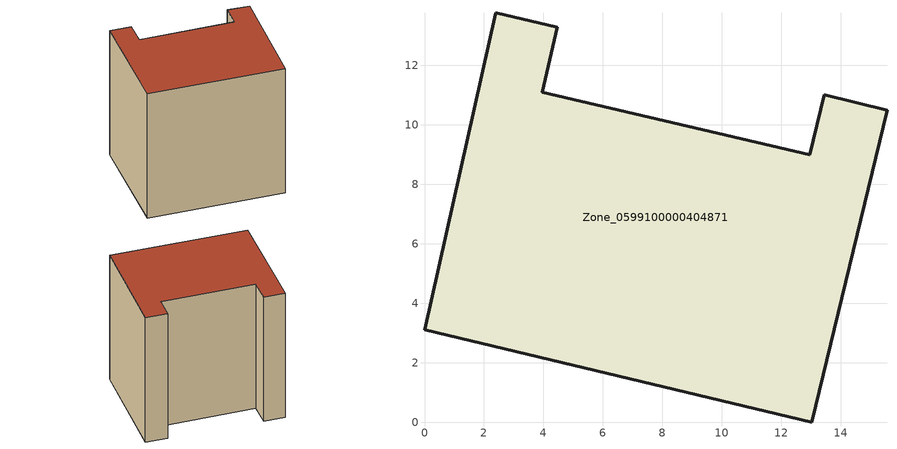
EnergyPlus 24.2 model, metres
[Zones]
Zone_0599100000404871
 floor ground (C_G): 0,3.1 2.4,13.77 4.46,13.28 3.96,11.1 12.96,9 13.45,11.01 15.56,10.49 13.03,0 z0
 wall outside (C_F): 2.4,13.77 0,3.1 13.03,0 15.56,10.49 13.45,11.01 12.96,9 3.96,11.1 4.46,13.28 2.4,13.77 z0:13.89
 roof outside (C_R): 12.96,9 3.96,11.1 4.46,13.28 2.4,13.77 0,3.1 13.03,0 15.56,10.49 13.45,11.01 z13.89
[BUILDING]
Pand.0599100000404871: North Axis=0; Terrain=City; Loads Convergence Tolerance Value=0.04; Temperature Convergence Tolerance Value=0.4; Solar Distribution=FullExterior; Maximum Number of Warmup Days=25; Minimum Number of Warmup Days=1
[Site:Location]
Rotterdam.The.Hague.AP_ZH_NLD Design_Conditions: Latitude=51.96; Longitude=4.45; Time Zone=1; Elevation=-4.5
[SITE:GROUNDTEMPERATURE:BUILDINGSURFACE]
18, 18, 18, 18, 18, 18, 18, 18, 18, 18, 18, 18
[MATERIAL] Thermal Absorptance=0.9; Solar Absorptance=0.7; Visible Absorptance=0.7
Name | Roughness | Thickness | Conductivity | Density | Specific Heat
G.TI.1946 | MediumSmooth | 0.15 | 1 | 540 | 1210
F.TI.1946 | Rough | 0.3 | 0.857143 | 1920 | 840
R.TI.1946 | MediumRough | 0.2 | 0.1 | 1500 | 1000
[CONSTRUCTION]
C_G: G.TI.1946
C_F: F.TI.1946
C_R: R.TI.1946
[ZONE]
Zone_0599100000404871: Type=1; Multiplier=1; Ceiling Height=Autocalculate; Volume=Autocalculate; Floor Area=autocalculate; Part of Total Floor Area=Yes
[ZONEINFILTRATION:DESIGNFLOWRATE]
Infil_Zone_0599100000404871: Zone or ZoneList or Space or SpaceList=Zone_0599100000404871; Schedule=AlwaysOn; Design Flow Rate Calculation Method=Flow/Area; Flow Rate per Floor Area=0.003; Constant Term Coefficient=1; Temperature Term Coefficient=0; Velocity Term Coefficient=0; Velocity Squared Term Coefficient=0
[HVACTEMPLATE:ZONE:IDEALLOADSAIRSYSTEM]
Zone_0599100000404871: Maximum Heating Supply Air Temperature=50; Minimum Cooling Supply Air Temperature=13; Maximum Heating Supply Air Humidity Ratio=0.0156; Minimum Cooling Supply Air Humidity Ratio=0.0077; Heating Limit=NoLimit; Cooling Limit=NoLimit; Dehumidification Control Type=ConstantSensibleHeatRatio; Cooling Sensible Heat Ratio=0.7; Dehumidification Setpoint=60; Humidification Control Type=None; Humidification Setpoint=30; Outdoor Air Method=None; Outdoor Air Flow Rate per Person=0.00944; Outdoor Air Flow Rate per Zone Floor Area=0; Outdoor Air Flow Rate per Zone=0; Demand Controlled Ventilation Type=None; Outdoor Air Economizer Type=NoEconomizer; Heat Recovery Type=None; Sensible Heat Recovery Effectiveness=0.7; Latent Heat Recovery Effectiveness=0.65
[ZONECONTROL:THERMOSTAT]
ThermostatControl_Zone_0599100000404871: Zone or ZoneList=Zone_0599100000404871; Control Type Schedule=DualSetpointControlType; Control 1=Thermostat_Zone_0599100000404871; Temperature Difference Between Cutout And Setpoint=0
[THERMOSTATSETPOINT:DUALSETPOINT]
Thermostat_Zone_0599100000404871: Heating Setpoint Temperature Schedule=HeatingSetpoint_Zone_0599100000404871; Cooling Setpoint Temperature Schedule=CoolingSetpoint_Zone_0599100000404871
[SCHEDULE:COMPACT]
HeatingSetpoint_Zone_0599100000404871: Through: 12/31, For: AllDays, Until: 24:00, 21
CoolingSetpoint_Zone_0599100000404871: Through: 12/31, For: AllDays, Until: 24:00, 24
DualSetpointControlType: Through: 12/31, For: AllDays, Until: 24:00, 4
AlwaysOn: Through: 12/31, For: AllDays, Until: 24:00, 1
